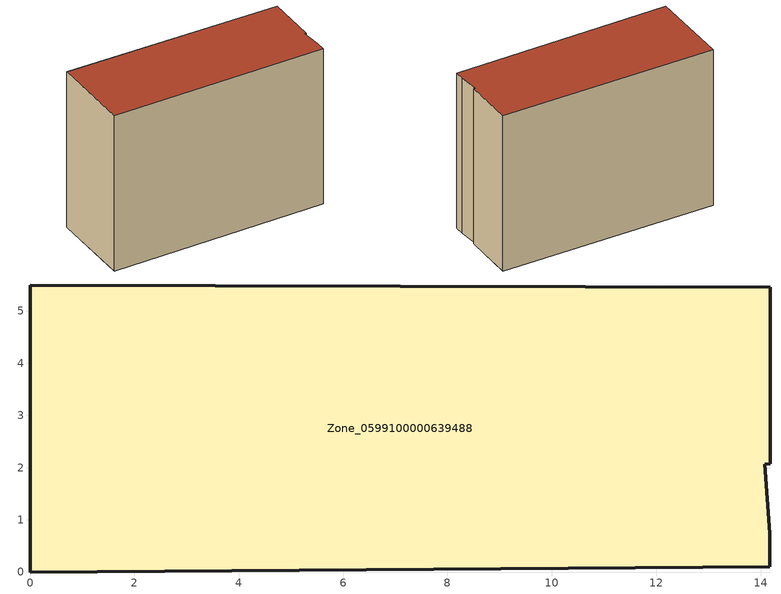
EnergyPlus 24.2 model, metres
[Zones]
Zone_0599100000639488
 floor ground (C_G): 14.08,2.06 14.18,0.74 14.18,0.1 0,0 0,5.5 14.19,5.46 14.18,2.07 z0
 wall outside (C_F): 0,0 14.18,0.1 14.18,0.74 14.08,2.06 14.18,2.07 14.19,5.46 0,5.5 0,0 z0:10.73
 roof outside (C_R): 14.08,2.06 14.18,2.07 14.19,5.46 0,5.5 0,0 14.18,0.1 14.18,0.74 z10.73
[BUILDING]
Pand.0599100000639488: North Axis=0; Terrain=City; Loads Convergence Tolerance Value=0.04; Temperature Convergence Tolerance Value=0.4; Solar Distribution=FullExterior; Maximum Number of Warmup Days=25; Minimum Number of Warmup Days=1
[Site:Location]
Rotterdam.The.Hague.AP_ZH_NLD Design_Conditions: Latitude=51.96; Longitude=4.45; Time Zone=1; Elevation=-4.5
[SITE:GROUNDTEMPERATURE:BUILDINGSURFACE]
18, 18, 18, 18, 18, 18, 18, 18, 18, 18, 18, 18
[MATERIAL] Thermal Absorptance=0.9; Solar Absorptance=0.7; Visible Absorptance=0.7
Name | Roughness | Thickness | Conductivity | Density | Specific Heat
G.TI.1946 | MediumSmooth | 0.15 | 1 | 540 | 1210
F.TI.1946 | Rough | 0.3 | 0.857143 | 1920 | 840
R.TI.1946 | MediumRough | 0.2 | 0.1 | 1500 | 1000
[CONSTRUCTION]
C_G: G.TI.1946
C_F: F.TI.1946
C_R: R.TI.1946
[ZONE]
Zone_0599100000639488: Type=1; Multiplier=1; Ceiling Height=Autocalculate; Volume=Autocalculate; Floor Area=autocalculate; Part of Total Floor Area=Yes
[ZONEINFILTRATION:DESIGNFLOWRATE]
Infil_Zone_0599100000639488: Zone or ZoneList or Space or SpaceList=Zone_0599100000639488; Schedule=AlwaysOn; Design Flow Rate Calculation Method=Flow/Area; Flow Rate per Floor Area=0.003; Constant Term Coefficient=1; Temperature Term Coefficient=0; Velocity Term Coefficient=0; Velocity Squared Term Coefficient=0
[HVACTEMPLATE:ZONE:IDEALLOADSAIRSYSTEM]
Zone_0599100000639488: Maximum Heating Supply Air Temperature=50; Minimum Cooling Supply Air Temperature=13; Maximum Heating Supply Air Humidity Ratio=0.0156; Minimum Cooling Supply Air Humidity Ratio=0.0077; Heating Limit=NoLimit; Cooling Limit=NoLimit; Dehumidification Control Type=ConstantSensibleHeatRatio; Cooling Sensible Heat Ratio=0.7; Dehumidification Setpoint=60; Humidification Control Type=None; Humidification Setpoint=30; Outdoor Air Method=None; Outdoor Air Flow Rate per Person=0.00944; Outdoor Air Flow Rate per Zone Floor Area=0; Outdoor Air Flow Rate per Zone=0; Demand Controlled Ventilation Type=None; Outdoor Air Economizer Type=NoEconomizer; Heat Recovery Type=None; Sensible Heat Recovery Effectiveness=0.7; Latent Heat Recovery Effectiveness=0.65
[ZONECONTROL:THERMOSTAT]
ThermostatControl_Zone_0599100000639488: Zone or ZoneList=Zone_0599100000639488; Control Type Schedule=DualSetpointControlType; Control 1=Thermostat_Zone_0599100000639488; Temperature Difference Between Cutout And Setpoint=0
[THERMOSTATSETPOINT:DUALSETPOINT]
Thermostat_Zone_0599100000639488: Heating Setpoint Temperature Schedule=HeatingSetpoint_Zone_0599100000639488; Cooling Setpoint Temperature Schedule=CoolingSetpoint_Zone_0599100000639488
[SCHEDULE:COMPACT]
HeatingSetpoint_Zone_0599100000639488: Through: 12/31, For: AllDays, Until: 24:00, 21
CoolingSetpoint_Zone_0599100000639488: Through: 12/31, For: AllDays, Until: 24:00, 24
DualSetpointControlType: Through: 12/31, For: AllDays, Until: 24:00, 4
AlwaysOn: Through: 12/31, For: AllDays, Until: 24:00, 1
